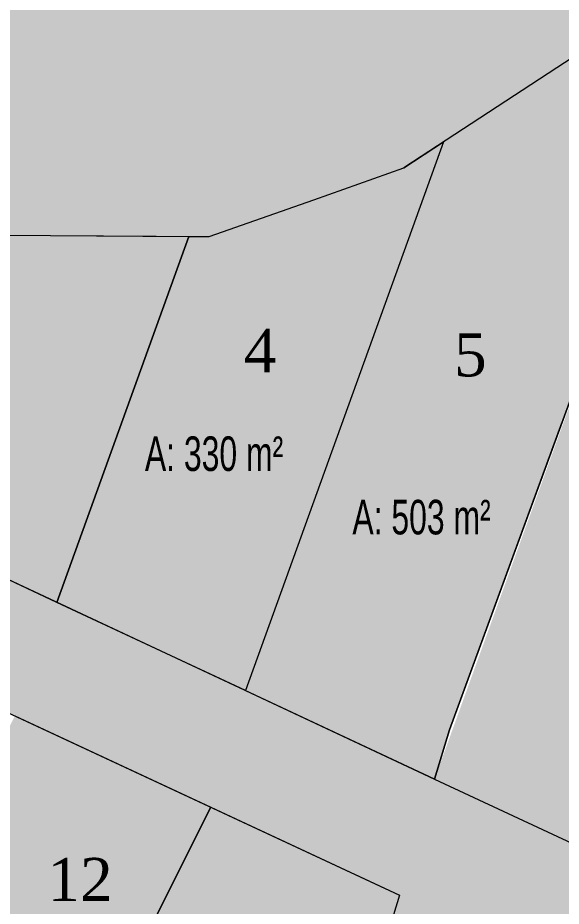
# Model space of a CAD drawing. Header units: metres. Extents: x 476631 to 477421, y 4483749 to 4484052.
# Drawn here: x 477269.2 to 477300.6, y 4483817.2 to 4483868.7 of the extents above; entities that cross this region are included whole.
import ezdxf

# ---------------------------------------------------------------- set-up
doc = ezdxf.new("R2010")
doc.units = ezdxf.units.M
for name, color, linetype, lineweight in [('M2', 1, 'Continuous', 25), ('serbest', 10, 'Continuous', 0), ('TK_PARSEL', 1, 'Continuous', 0)]:
    doc.layers.add(name, color=color, linetype=linetype, lineweight=lineweight)
doc.styles.add('M2', font='', dxfattribs={"width": 0.9, "height": 12})
doc.styles.get("Standard").update_dxf_attribs({"font": 'TimesNewRoman.ttf'})
doc.styles.get('M2').set_extended_font_data('Swis721 LtCn BT')

msp = doc.modelspace()

# ---------------------------------------------------------------- hatches: boundary and pattern name
at = {"layer": 'serbest'}
h = msp.add_hatch(color=14, dxfattribs=at)
h.dxf.hatch_style = 1
h.paths.add_polyline_path([(477310.3, 4483871.581), (477302.475, 4483867.147), (477293.833, 4483861.482), (477282.386, 4483829.713), (477293.318, 4483824.593), (477294.182, 4483827.445)])
h = msp.add_hatch(color=4, dxfattribs=at)
h.dxf.hatch_style = 1
h.paths.add_polyline_path([(477279.105, 4483856.009), (477260.598, 4483856.127), (477246.269, 4483859.335), (477230.146, 4483867.519), (477227.122, 4483868.421), (477223.846, 4483859.67), (477265.109, 4483837.805), (477271.472, 4483834.825)])
h = msp.add_hatch(color=14, dxfattribs=at)
h.dxf.hatch_style = 1
h.paths.add_polyline_path([(477293.833, 4483861.482), (477291.531, 4483859.973), (477280.268, 4483856.001), (477279.105, 4483856.009), (477271.472, 4483834.825), (477282.386, 4483829.713)])
at = {"layer": 'serbest', "true_color": 0x636466}
h = msp.add_hatch(color=251, dxfattribs=at)
h.dxf.hatch_style = 1
h.paths.add_polyline_path([(477265.109, 4483837.805), (477223.846, 4483859.67), (477219.832, 4483853.875), (477236.16, 4483845.23), (477262.002, 4483831.53), (477269.039, 4483828.249), (477280.373, 4483822.965), (477291.282, 4483817.879), (477293.318, 4483824.593), (477282.386, 4483829.713), (477271.472, 4483834.825)])
at = {"layer": 'serbest'}
h = msp.add_hatch(color=14, dxfattribs=at)
h.dxf.hatch_style = 1
h.paths.add_polyline_path([(477280.373, 4483822.965), (477269.039, 4483828.249), (477258.201, 4483806.653), (477269.373, 4483801.046)])
at = {"layer": 'serbest', "true_color": 0x636466}
h = msp.add_hatch(color=251, dxfattribs=at)
h.dxf.hatch_style = 1
h.paths.add_polyline_path([(477304.361, 4483819.42), (477293.318, 4483824.593), (477291.282, 4483817.879), (477285.249, 4483797.99), (477283.323, 4483794.045), (477279.595, 4483786.41), (477273.973, 4483783.074), (477284.338, 4483777.872), (477300.546, 4483800.038)])
at = {"layer": 'serbest'}
h = msp.add_hatch(color=14, dxfattribs=at)
h.dxf.hatch_style = 1
h.paths.add_polyline_path([(477291.282, 4483817.879), (477280.373, 4483822.965), (477269.373, 4483801.046), (477283.323, 4483794.045), (477285.249, 4483797.99)])
at = {"layer": 'TK_PARSEL', "true_color": 0x136734}
h = msp.add_hatch(color=116, dxfattribs=at)
h.dxf.hatch_style = 1
h.paths.add_polyline_path([(477325.701, 4483927.832), (477295.12, 4483933.456), (477295.303, 4483918.566), (477295.529, 4483900.156), (477293.856, 4483888.608), (477310.3, 4483871.581), (477293.318, 4483824.593), (477304.361, 4483819.42)])
h = msp.add_hatch(color=116, dxfattribs=at)
h.dxf.hatch_style = 1
h.paths.add_polyline_path([(477293.856, 4483888.608), (477242.941, 4483898.49), (477239.114, 4483898.155), (477239.11, 4483898.154), (477227.122, 4483868.421), (477230.146, 4483867.519), (477246.269, 4483859.335), (477256.296, 4483857.09), (477260.598, 4483856.127), (477271.1, 4483856.06), (477279.105, 4483856.009), (477280.268, 4483856.001), (477286.325, 4483858.137), (477291.531, 4483859.973), (477302.475, 4483867.147), (477310.3, 4483871.581)])

# ---------------------------------------------------------------- linework, layer by layer
at = {"layer": 'TK_PARSEL'}
for p, q in [((477310.3, 4483871.581), (477294.182, 4483827.445)), ((477294.182, 4483827.445), (477310.3, 4483871.581)), ((477302.475, 4483867.147), (477291.531, 4483859.973)), ((477291.531, 4483859.973), (477293.833, 4483861.482)), ((477286.325, 4483858.137), (477291.531, 4483859.973)), ((477286.325, 4483858.137), (477291.531, 4483859.973)), ((477280.268, 4483856.001), (477286.325, 4483858.137)), ((477280.268, 4483856.001), (477286.325, 4483858.137)), ((477260.598, 4483856.127), (477271.1, 4483856.06)), ((477260.598, 4483856.127), (477271.1, 4483856.06)), ((477271.1, 4483856.06), (477280.268, 4483856.001)), ((477271.1, 4483856.06), (477279.105, 4483856.009)), ((477279.105, 4483856.009), (477271.472, 4483834.825)), ((477271.472, 4483834.825), (477279.105, 4483856.009)), ((477279.105, 4483856.009), (477280.268, 4483856.001)), ((477300.675, 4483845.225), (477294.182, 4483827.445)), ((477294.182, 4483827.445), (477300.675, 4483845.225)), ((477293.318, 4483824.593), (477265.109, 4483837.805)), ((477271.472, 4483834.825), (477265.109, 4483837.805)), ((477282.386, 4483829.713), (477271.472, 4483834.825)), ((477271.472, 4483834.825), (477271.472, 4483834.825)), ((477262.002, 4483831.53), (477291.282, 4483817.879)), ((477282.386, 4483829.713), (477293.318, 4483824.593)), ((477282.386, 4483829.713), (477282.386, 4483829.713)), ((477269.039, 4483828.249), (477280.373, 4483822.965)), ((477294.182, 4483827.445), (477293.318, 4483824.593)), ((477293.318, 4483824.593), (477294.182, 4483827.445)), ((477293.318, 4483824.593), (477304.361, 4483819.42)), ((477280.373, 4483822.965), (477269.373, 4483801.046)), ((477269.373, 4483801.046), (477280.373, 4483822.965)), ((477280.373, 4483822.965), (477291.282, 4483817.879)), ((477291.282, 4483817.879), (477285.249, 4483797.99)), ((477291.282, 4483817.879), (477285.249, 4483797.99))]:
    msp.add_line(p, q, dxfattribs=at)
at = {"layer": 'TK_PARSEL', "color": 4}
msp.add_line((477293.833, 4483861.482), (477282.386, 4483829.713), dxfattribs=at)
at = {"layer": 'TK_PARSEL', "color": 1}
msp.add_line((477293.833, 4483861.482), (477282.386, 4483829.713), dxfattribs=at)

# ---------------------------------------------------------------- texts
at = {"layer": 'M2', "color": 14, "style": 'M2', "width": 0.9}
for s, p in [('A: 330 m²', (477276.56, 4483842.432)), ('A: 503 m²', (477288.561, 4483838.76))]:
    msp.add_text(s, height=2, dxfattribs=at).set_placement(p)
at = {"layer": 'serbest', "char_height": 2.5, "attachment_point": 1}
for s, insert in [('4', (477282.284, 4483850.649)), ('5', (477294.441, 4483850.408)), ('12', (477270.921, 4483820.032))]:
    msp.add_mtext_dynamic_manual_height_columns(s, width=11.84476, gutter_width=12.5, heights=[0], dxfattribs=dict(at, insert=insert))

doc.saveas('drawing.dxf')
